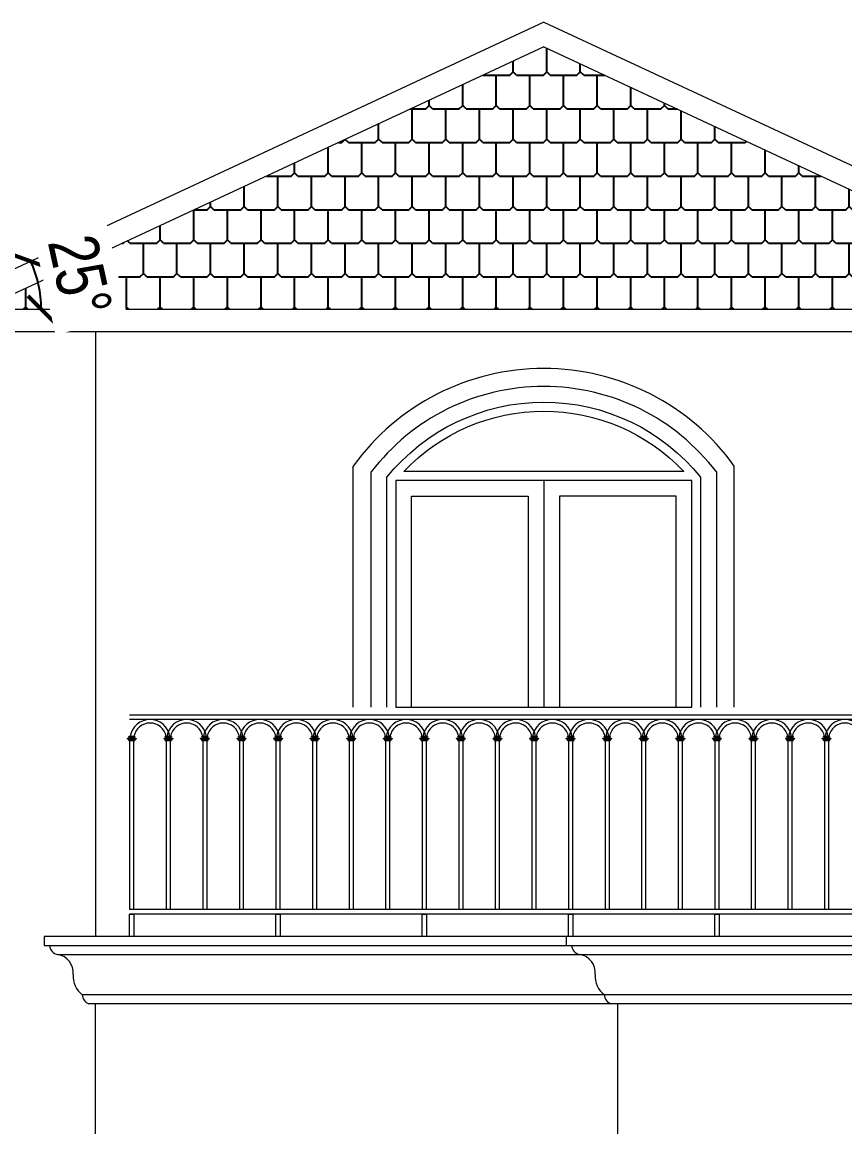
# Model space of a CAD drawing. Header units: millimetres. Extents: x -127141 to 682685, y -1234500 to 49778.
# Drawn here: x 439517 to 443189, y -9900 to -4968 of the extents above; entities that cross this region are included whole.
import ezdxf

# ---------------------------------------------------------------- set-up
doc = ezdxf.new("R2010")
doc.units = ezdxf.units.MM
doc.header["$MEASUREMENT"] = 0
for name, color, linetype, lineweight in [('-DOOR', 137, 'Continuous', 9), ('-HATCH', 8, 'Continuous', 5), ('-LINE1', 7, 'Continuous', 18), ('-WALL', 4, 'Continuous', 35)]:
    doc.layers.add(name, color=color, linetype=linetype, lineweight=lineweight)
doc.layers.add('13. NET HATCH', color=251, linetype='Continuous')
doc.styles.add('AVANH', font='', dxfattribs={"width": 0.8})
doc.styles.get('AVANH').set_extended_font_data('.VnAvantH')
doc.dimstyles.new('C_100A3', dxfattribs={"dimscale": 100, "dimtxt": 2.2, "dimasz": 1.2, "dimexe": 1.2, "dimexo": 0, "dimgap": 0.75, "dimtad": 1, "dimdec": 0, "dimzin": 0, "dimdsep": 46, "dimtxsty": 'AVANH', "dimblk": 'ARCHTICK', "dimcen": 0, "dimdle": 1.2, "dimclrd": 256, "dimclre": 256, "dimclrt": 7, "dimadec": 0, "dimazin": 0, "dimtfac": 0.0001, "dimtdec": 0, "dimtix": 1, "dimtmove": 2, "dimatfit": 3, "dimfxl": 1.8, "dimtolj": 1, "dimtzin": 0, "dimarcsym": 0})

# ---------------------------------------------------------------- blocks, each defined once
blk = doc.blocks.new('A$C3c667b45')
for p, q in [((6558.1, 988.8), (9.8, 988.8)), ((6558.1, 968.8), (9.8, 968.8)), ((0, 884), (8.3, 889)), ((5.9, 891), (5.9, 893)), ((9.8, 893), (5.9, 893)), ((8.3, 891), (5.9, 891)), ((8.3, 889), (8.3, 891)), ((9.8, 891), (8.3, 891)), ((30.6, 889), (8.3, 889)), ((29, 893), (9.8, 893)), ((9.8, 891), (29, 891)), ((33, 893), (29, 893)), ((30.6, 891), (29, 891)), ((30.6, 891), (30.6, 889)), ((33, 891), (30.6, 891)), ((30.6, 889), (38.9, 884)), ((33, 893), (33, 891)), ((163.2, 884), (171.5, 889)), ((169.1, 891), (169.1, 893)), ((173, 893), (169.1, 893)), ((171.5, 891), (169.1, 891)), ((171.5, 889), (171.5, 891)), ((173, 891), (171.5, 891)), ((193.8, 889), (171.5, 889)), ((192.2, 893), (173, 893)), ((173, 891), (192.2, 891)), ((196.2, 893), (192.2, 893)), ((193.8, 891), (192.2, 891)), ((193.8, 891), (193.8, 889)), ((196.2, 891), (193.8, 891)), ((193.8, 889), (202.1, 884)), ((196.2, 893), (196.2, 891)), ((326.4, 884), (334.7, 889)), ((332.3, 891), (332.3, 893)), ((336.2, 893), (332.3, 893)), ((334.7, 891), (332.3, 891)), ((334.7, 889), (334.7, 891)), ((336.2, 891), (334.7, 891)), ((357, 889), (334.7, 889)), ((355.4, 893), (336.2, 893)), ((336.2, 891), (355.4, 891)), ((359.4, 893), (355.4, 893)), ((357, 891), (355.4, 891)), ((357, 891), (357, 889)), ((359.4, 891), (357, 891)), ((357, 889), (365.3, 884)), ((359.4, 893), (359.4, 891)), ((489.6, 884), (497.9, 889)), ((495.5, 891), (495.5, 893)), ((499.4, 893), (495.5, 893)), ((497.9, 891), (495.5, 891)), ((497.9, 889), (497.9, 891)), ((499.4, 891), (497.9, 891)), ((520.2, 889), (497.9, 889)), ((518.6, 893), (499.4, 893)), ((499.4, 891), (518.6, 891)), ((522.6, 893), (518.6, 893)), ((520.2, 891), (518.6, 891)), ((520.2, 891), (520.2, 889)), ((522.6, 891), (520.2, 891)), ((520.2, 889), (528.5, 884)), ((522.6, 893), (522.6, 891)), ((652.8, 884), (661.1, 889)), ((658.7, 891), (658.7, 893)), ((662.6, 893), (658.7, 893)), ((661.1, 891), (658.7, 891)), ((661.1, 889), (661.1, 891)), ((662.6, 891), (661.1, 891)), ((683.4, 889), (661.1, 889)), ((681.8, 893), (662.6, 893)), ((662.6, 891), (681.8, 891)), ((685.8, 893), (681.8, 893)), ((683.4, 891), (681.8, 891)), ((683.4, 891), (683.4, 889)), ((685.8, 891), (683.4, 891)), ((683.4, 889), (691.7, 884)), ((685.8, 893), (685.8, 891)), ((816, 884), (824.3, 889)), ((821.9, 891), (821.9, 893)), ((825.8, 893), (821.9, 893)), ((824.3, 891), (821.9, 891)), ((824.3, 889), (824.3, 891)), ((825.8, 891), (824.3, 891)), ((846.6, 889), (824.3, 889)), ((845, 893), (825.8, 893)), ((825.8, 891), (845, 891)), ((849, 893), (845, 893)), ((846.6, 891), (845, 891)), ((846.6, 891), (846.6, 889)), ((849, 891), (846.6, 891)), ((846.6, 889), (854.9, 884)), ((849, 893), (849, 891)), ((979.2, 884), (987.5, 889)), ((985.1, 891), (985.1, 893)), ((989, 893), (985.1, 893)), ((987.5, 891), (985.1, 891)), ((987.5, 889), (987.5, 891)), ((989, 891), (987.5, 891)), ((1009.8, 889), (987.5, 889)), ((1008.2, 893), (989, 893)), ((989, 891), (1008.2, 891)), ((1012.2, 893), (1008.2, 893)), ((1009.8, 891), (1008.2, 891)), ((1009.8, 891), (1009.8, 889)), ((1012.2, 891), (1009.8, 891)), ((1009.8, 889), (1018.1, 884)), ((1012.2, 893), (1012.2, 891)), ((1142.4, 884), (1150.7, 889)), ((1148.3, 891), (1148.3, 893)), ((1152.2, 893), (1148.3, 893)), ((1150.7, 891), (1148.3, 891)), ((1150.7, 889), (1150.7, 891)), ((1152.2, 891), (1150.7, 891)), ((1173, 889), (1150.7, 889)), ((1171.4, 893), (1152.2, 893)), ((1152.2, 891), (1171.4, 891)), ((1175.4, 893), (1171.4, 893)), ((1173, 891), (1171.4, 891)), ((1173, 891), (1173, 889)), ((1175.4, 891), (1173, 891)), ((1173, 889), (1181.3, 884)), ((1175.4, 893), (1175.4, 891)), ((1305.6, 884), (1313.9, 889)), ((1311.5, 891), (1311.5, 893)), ((1315.4, 893), (1311.5, 893)), ((1313.9, 891), (1311.5, 891)), ((1313.9, 889), (1313.9, 891)), ((1315.4, 891), (1313.9, 891)), ((1336.2, 889), (1313.9, 889)), ((1334.6, 893), (1315.4, 893)), ((1315.4, 891), (1334.6, 891)), ((1338.6, 893), (1334.6, 893)), ((1336.2, 891), (1334.6, 891)), ((1336.2, 891), (1336.2, 889)), ((1338.6, 891), (1336.2, 891)), ((1336.2, 889), (1344.5, 884)), ((1338.6, 893), (1338.6, 891)), ((1468.8, 884), (1477.1, 889)), ((1474.7, 891), (1474.7, 893)), ((1478.6, 893), (1474.7, 893)), ((1477.1, 891), (1474.7, 891)), ((1477.1, 889), (1477.1, 891)), ((1478.6, 891), (1477.1, 891)), ((1499.4, 889), (1477.1, 889)), ((1497.8, 893), (1478.6, 893)), ((1478.6, 891), (1497.8, 891)), ((1501.8, 893), (1497.8, 893)), ((1499.4, 891), (1497.8, 891)), ((1499.4, 891), (1499.4, 889)), ((1501.8, 891), (1499.4, 891)), ((1499.4, 889), (1507.7, 884)), ((1501.8, 893), (1501.8, 891)), ((1632, 884), (1640.3, 889)), ((1637.9, 891), (1637.9, 893)), ((1641.8, 893), (1637.9, 893)), ((1640.3, 891), (1637.9, 891)), ((1640.3, 889), (1640.3, 891)), ((1641.8, 891), (1640.3, 891)), ((1662.6, 889), (1640.3, 889)), ((1661, 893), (1641.8, 893)), ((1641.8, 891), (1661, 891)), ((1665, 893), (1661, 893)), ((1662.6, 891), (1661, 891)), ((1662.6, 891), (1662.6, 889)), ((1665, 891), (1662.6, 891)), ((1662.6, 889), (1670.9, 884)), ((1665, 893), (1665, 891)), ((1795.2, 884), (1803.4, 889)), ((1801, 891), (1801, 893)), ((1805, 893), (1801, 893)), ((1803.4, 891), (1801, 891)), ((1803.4, 889), (1803.4, 891)), ((1805, 891), (1803.4, 891)), ((1825.8, 889), (1803.4, 889)), ((1824.2, 893), (1805, 893)), ((1805, 891), (1824.2, 891)), ((1828.2, 893), (1824.2, 893)), ((1825.8, 891), (1824.2, 891)), ((1825.8, 891), (1825.8, 889)), ((1828.2, 891), (1825.8, 891)), ((1825.8, 889), (1834.1, 884)), ((1828.2, 893), (1828.2, 891)), ((1958.4, 884), (1966.6, 889)), ((1964.2, 891), (1964.2, 893)), ((1968.2, 893), (1964.2, 893)), ((1966.6, 891), (1964.2, 891)), ((1966.6, 889), (1966.6, 891)), ((1968.2, 891), (1966.6, 891)), ((1989, 889), (1966.6, 889)), ((1987.4, 893), (1968.2, 893)), ((1968.2, 891), (1987.4, 891)), ((1991.4, 893), (1987.4, 893)), ((1989, 891), (1987.4, 891)), ((1989, 891), (1989, 889)), ((1991.4, 891), (1989, 891)), ((1989, 889), (1997.3, 884)), ((1991.4, 893), (1991.4, 891)), ((2121.6, 884), (2129.8, 889)), ((2127.4, 891), (2127.4, 893)), ((2131.4, 893), (2127.4, 893)), ((2129.8, 891), (2127.4, 891)), ((2129.8, 889), (2129.8, 891)), ((2131.4, 891), (2129.8, 891)), ((2152.2, 889), (2129.8, 889)), ((2150.6, 893), (2131.4, 893)), ((2131.4, 891), (2150.6, 891)), ((2154.6, 893), (2150.6, 893)), ((2152.2, 891), (2150.6, 891)), ((2152.2, 891), (2152.2, 889)), ((2154.6, 891), (2152.2, 891)), ((2152.2, 889), (2160.5, 884)), ((2154.6, 893), (2154.6, 891)), ((2284.8, 884), (2293, 889)), ((2290.6, 891), (2290.6, 893)), ((2294.6, 893), (2290.6, 893)), ((2293, 891), (2290.6, 891)), ((2293, 889), (2293, 891)), ((2294.6, 891), (2293, 891)), ((2315.4, 889), (2293, 889)), ((2313.8, 893), (2294.6, 893)), ((2294.6, 891), (2313.8, 891)), ((2317.8, 893), (2313.8, 893)), ((2315.4, 891), (2313.8, 891)), ((2315.4, 891), (2315.4, 889)), ((2317.8, 891), (2315.4, 891)), ((2315.4, 889), (2323.7, 884)), ((2317.8, 893), (2317.8, 891)), ((2448, 884), (2456.2, 889)), ((2453.8, 891), (2453.8, 893)), ((2457.8, 893), (2453.8, 893)), ((2456.2, 891), (2453.8, 891)), ((2456.2, 889), (2456.2, 891)), ((2457.8, 891), (2456.2, 891)), ((2478.6, 889), (2456.2, 889)), ((2477, 893), (2457.8, 893)), ((2457.8, 891), (2477, 891)), ((2481, 893), (2477, 893)), ((2478.6, 891), (2477, 891)), ((2478.6, 891), (2478.6, 889)), ((2481, 891), (2478.6, 891)), ((2478.6, 889), (2486.9, 884)), ((2481, 893), (2481, 891)), ((2611.2, 884), (2619.4, 889)), ((2617, 891), (2617, 893)), ((2621, 893), (2617, 893)), ((2619.4, 891), (2617, 891)), ((2619.4, 889), (2619.4, 891)), ((2621, 891), (2619.4, 891)), ((2641.8, 889), (2619.4, 889)), ((2640.2, 893), (2621, 893)), ((2621, 891), (2640.2, 891)), ((2644.2, 893), (2640.2, 893)), ((2641.8, 891), (2640.2, 891)), ((2641.8, 891), (2641.8, 889)), ((2644.2, 891), (2641.8, 891)), ((2641.8, 889), (2650.1, 884)), ((2644.2, 893), (2644.2, 891)), ((2774.4, 884), (2782.6, 889)), ((2780.2, 891), (2780.2, 893)), ((2784.2, 893), (2780.2, 893)), ((2782.6, 891), (2780.2, 891)), ((2782.6, 889), (2782.6, 891)), ((2784.2, 891), (2782.6, 891)), ((2805, 889), (2782.6, 889)), ((2803.4, 893), (2784.2, 893)), ((2784.2, 891), (2803.4, 891)), ((2807.4, 893), (2803.4, 893)), ((2805, 891), (2803.4, 891)), ((2805, 891), (2805, 889)), ((2807.4, 891), (2805, 891)), ((2805, 889), (2813.3, 884)), ((2807.4, 893), (2807.4, 891)), ((2937.6, 884), (2945.8, 889)), ((2943.4, 891), (2943.4, 893)), ((2947.4, 893), (2943.4, 893)), ((2945.8, 891), (2943.4, 891)), ((2945.8, 889), (2945.8, 891)), ((2947.4, 891), (2945.8, 891)), ((2968.2, 889), (2945.8, 889)), ((2966.6, 893), (2947.4, 893)), ((2947.4, 891), (2966.6, 891)), ((2970.6, 893), (2966.6, 893)), ((2968.2, 891), (2966.6, 891)), ((2968.2, 891), (2968.2, 889)), ((2970.6, 891), (2968.2, 891)), ((2968.2, 889), (2976.5, 884)), ((2970.6, 893), (2970.6, 891)), ((3100.8, 884), (3109, 889)), ((3106.6, 891), (3106.6, 893)), ((3110.6, 893), (3106.6, 893)), ((3109, 891), (3106.6, 891)), ((3109, 889), (3109, 891)), ((3110.6, 891), (3109, 891)), ((3131.4, 889), (3109, 889)), ((3129.8, 893), (3110.6, 893)), ((3110.6, 891), (3129.8, 891)), ((3133.8, 893), (3129.8, 893)), ((3131.4, 891), (3129.8, 891)), ((3131.4, 891), (3131.4, 889)), ((3133.8, 891), (3131.4, 891)), ((3131.4, 889), (3139.7, 884)), ((3133.8, 893), (3133.8, 891)), ((0, 882), (0, 884)), ((9.8, 884), (0, 884)), ((8.3, 877), (0, 882)), ((9.8, 882), (0, 882)), ((5.9, 873), (5.9, 875)), ((8.3, 875), (5.9, 875)), ((9.8, 873), (5.9, 873)), ((8.3, 875), (8.3, 877)), ((30.6, 877), (8.3, 877)), ((9.8, 875), (8.3, 875)), ((9.8, 884), (9.8, 882)), ((29, 884), (9.8, 884)), ((29, 882), (9.8, 882)), ((9.8, 875), (29, 875)), ((9.8, 873), (9.8, 120)), ((29, 873), (9.8, 873)), ((29, 882), (29, 884)), ((29, 884), (38.9, 884)), ((29, 882), (38.9, 882)), ((30.6, 875), (29, 875)), ((29, 120), (29, 873)), ((33, 873), (29, 873)), ((38.9, 882), (30.6, 877)), ((30.6, 877), (30.6, 875)), ((33, 875), (30.6, 875)), ((33, 875), (33, 873)), ((38.9, 884), (38.9, 882)), ((163.2, 882), (163.2, 884)), ((173, 884), (163.2, 884)), ((171.5, 877), (163.2, 882)), ((173, 882), (163.2, 882)), ((169.1, 873), (169.1, 875)), ((171.5, 875), (169.1, 875)), ((173, 873), (169.1, 873)), ((171.5, 875), (171.5, 877)), ((193.8, 877), (171.5, 877)), ((173, 875), (171.5, 875)), ((173, 884), (173, 882)), ((192.2, 884), (173, 884)), ((192.2, 882), (173, 882)), ((173, 875), (192.2, 875)), ((173, 873), (173, 120)), ((192.2, 873), (173, 873)), ((192.2, 882), (192.2, 884)), ((192.2, 884), (202.1, 884)), ((192.2, 882), (202.1, 882)), ((193.8, 875), (192.2, 875)), ((192.2, 120), (192.2, 873)), ((196.2, 873), (192.2, 873)), ((202.1, 882), (193.8, 877)), ((193.8, 877), (193.8, 875)), ((196.2, 875), (193.8, 875)), ((196.2, 875), (196.2, 873)), ((202.1, 884), (202.1, 882)), ((326.4, 882), (326.4, 884)), ((336.2, 884), (326.4, 884)), ((334.7, 877), (326.4, 882)), ((336.2, 882), (326.4, 882)), ((332.3, 873), (332.3, 875)), ((334.7, 875), (332.3, 875)), ((336.2, 873), (332.3, 873)), ((334.7, 875), (334.7, 877)), ((357, 877), (334.7, 877)), ((336.2, 875), (334.7, 875)), ((336.2, 884), (336.2, 882)), ((355.4, 884), (336.2, 884)), ((355.4, 882), (336.2, 882)), ((336.2, 875), (355.4, 875)), ((336.2, 873), (336.2, 120)), ((355.4, 873), (336.2, 873)), ((355.4, 882), (355.4, 884)), ((355.4, 884), (365.3, 884)), ((355.4, 882), (365.3, 882)), ((357, 875), (355.4, 875)), ((355.4, 120), (355.4, 873)), ((359.4, 873), (355.4, 873)), ((365.3, 882), (357, 877)), ((357, 877), (357, 875)), ((359.4, 875), (357, 875)), ((359.4, 875), (359.4, 873)), ((365.3, 884), (365.3, 882)), ((489.6, 882), (489.6, 884)), ((499.4, 884), (489.6, 884)), ((497.9, 877), (489.6, 882)), ((499.4, 882), (489.6, 882)), ((495.5, 873), (495.5, 875)), ((497.9, 875), (495.5, 875)), ((499.4, 873), (495.5, 873)), ((497.9, 875), (497.9, 877)), ((520.2, 877), (497.9, 877)), ((499.4, 875), (497.9, 875)), ((499.4, 884), (499.4, 882)), ((518.6, 884), (499.4, 884)), ((518.6, 882), (499.4, 882)), ((499.4, 875), (518.6, 875)), ((499.4, 873), (499.4, 120)), ((518.6, 873), (499.4, 873)), ((518.6, 882), (518.6, 884)), ((518.6, 884), (528.5, 884)), ((518.6, 882), (528.5, 882)), ((520.2, 875), (518.6, 875)), ((518.6, 120), (518.6, 873)), ((522.6, 873), (518.6, 873)), ((528.5, 882), (520.2, 877)), ((520.2, 877), (520.2, 875)), ((522.6, 875), (520.2, 875)), ((522.6, 875), (522.6, 873)), ((528.5, 884), (528.5, 882)), ((652.8, 882), (652.8, 884)), ((662.6, 884), (652.8, 884)), ((661.1, 877), (652.8, 882)), ((662.6, 882), (652.8, 882)), ((658.7, 873), (658.7, 875)), ((661.1, 875), (658.7, 875)), ((662.6, 873), (658.7, 873)), ((661.1, 875), (661.1, 877)), ((683.4, 877), (661.1, 877)), ((662.6, 875), (661.1, 875)), ((662.6, 884), (662.6, 882)), ((681.8, 884), (662.6, 884)), ((681.8, 882), (662.6, 882)), ((662.6, 875), (681.8, 875)), ((662.6, 873), (662.6, 120)), ((681.8, 873), (662.6, 873)), ((681.8, 882), (681.8, 884)), ((681.8, 884), (691.7, 884)), ((681.8, 882), (691.7, 882)), ((683.4, 875), (681.8, 875)), ((681.8, 120), (681.8, 873)), ((685.8, 873), (681.8, 873)), ((691.7, 882), (683.4, 877)), ((683.4, 877), (683.4, 875)), ((685.8, 875), (683.4, 875)), ((685.8, 875), (685.8, 873)), ((691.7, 884), (691.7, 882)), ((816, 882), (816, 884)), ((825.8, 884), (816, 884)), ((824.3, 877), (816, 882)), ((825.8, 882), (816, 882)), ((821.9, 873), (821.9, 875)), ((824.3, 875), (821.9, 875)), ((825.8, 873), (821.9, 873)), ((824.3, 875), (824.3, 877)), ((846.6, 877), (824.3, 877)), ((825.8, 875), (824.3, 875)), ((825.8, 884), (825.8, 882)), ((845, 884), (825.8, 884)), ((845, 882), (825.8, 882)), ((825.8, 875), (845, 875)), ((825.8, 873), (825.8, 120)), ((845, 873), (825.8, 873)), ((845, 882), (845, 884)), ((845, 884), (854.9, 884)), ((845, 882), (854.9, 882)), ((846.6, 875), (845, 875)), ((845, 120), (845, 873)), ((849, 873), (845, 873)), ((854.9, 882), (846.6, 877)), ((846.6, 877), (846.6, 875)), ((849, 875), (846.6, 875)), ((849, 875), (849, 873)), ((854.9, 884), (854.9, 882)), ((979.2, 882), (979.2, 884)), ((989, 884), (979.2, 884)), ((987.5, 877), (979.2, 882)), ((989, 882), (979.2, 882)), ((985.1, 873), (985.1, 875)), ((987.5, 875), (985.1, 875)), ((989, 873), (985.1, 873)), ((987.5, 875), (987.5, 877)), ((1009.8, 877), (987.5, 877)), ((989, 875), (987.5, 875)), ((989, 884), (989, 882)), ((1008.2, 884), (989, 884)), ((1008.2, 882), (989, 882)), ((989, 875), (1008.2, 875)), ((989, 873), (989, 120)), ((1008.2, 873), (989, 873)), ((1008.2, 882), (1008.2, 884)), ((1008.2, 884), (1018.1, 884)), ((1008.2, 882), (1018.1, 882)), ((1009.8, 875), (1008.2, 875)), ((1008.2, 120), (1008.2, 873)), ((1012.2, 873), (1008.2, 873)), ((1018.1, 882), (1009.8, 877)), ((1009.8, 877), (1009.8, 875)), ((1012.2, 875), (1009.8, 875)), ((1012.2, 875), (1012.2, 873)), ((1018.1, 884), (1018.1, 882)), ((1142.4, 882), (1142.4, 884)), ((1152.2, 884), (1142.4, 884)), ((1150.7, 877), (1142.4, 882)), ((1152.2, 882), (1142.4, 882)), ((1148.3, 873), (1148.3, 875)), ((1150.7, 875), (1148.3, 875)), ((1152.2, 873), (1148.3, 873)), ((1150.7, 875), (1150.7, 877)), ((1173, 877), (1150.7, 877)), ((1152.2, 875), (1150.7, 875)), ((1152.2, 884), (1152.2, 882)), ((1171.4, 884), (1152.2, 884)), ((1171.4, 882), (1152.2, 882)), ((1152.2, 875), (1171.4, 875)), ((1152.2, 873), (1152.2, 120)), ((1171.4, 873), (1152.2, 873)), ((1171.4, 882), (1171.4, 884)), ((1171.4, 884), (1181.3, 884)), ((1171.4, 882), (1181.3, 882)), ((1173, 875), (1171.4, 875)), ((1171.4, 120), (1171.4, 873)), ((1175.4, 873), (1171.4, 873)), ((1181.3, 882), (1173, 877)), ((1173, 877), (1173, 875)), ((1175.4, 875), (1173, 875)), ((1175.4, 875), (1175.4, 873)), ((1181.3, 884), (1181.3, 882)), ((1305.6, 882), (1305.6, 884)), ((1315.4, 884), (1305.6, 884)), ((1313.9, 877), (1305.6, 882)), ((1315.4, 882), (1305.6, 882)), ((1311.5, 873), (1311.5, 875)), ((1313.9, 875), (1311.5, 875)), ((1315.4, 873), (1311.5, 873)), ((1313.9, 875), (1313.9, 877)), ((1336.2, 877), (1313.9, 877)), ((1315.4, 875), (1313.9, 875)), ((1315.4, 884), (1315.4, 882)), ((1334.6, 884), (1315.4, 884)), ((1334.6, 882), (1315.4, 882)), ((1315.4, 875), (1334.6, 875)), ((1315.4, 873), (1315.4, 120)), ((1334.6, 873), (1315.4, 873)), ((1334.6, 882), (1334.6, 884)), ((1334.6, 884), (1344.5, 884)), ((1334.6, 882), (1344.5, 882)), ((1336.2, 875), (1334.6, 875)), ((1334.6, 120), (1334.6, 873)), ((1338.6, 873), (1334.6, 873)), ((1344.5, 882), (1336.2, 877)), ((1336.2, 877), (1336.2, 875)), ((1338.6, 875), (1336.2, 875)), ((1338.6, 875), (1338.6, 873)), ((1344.5, 884), (1344.5, 882)), ((1468.8, 882), (1468.8, 884)), ((1478.6, 884), (1468.8, 884)), ((1477.1, 877), (1468.8, 882)), ((1478.6, 882), (1468.8, 882)), ((1474.7, 873), (1474.7, 875)), ((1477.1, 875), (1474.7, 875)), ((1478.6, 873), (1474.7, 873)), ((1477.1, 875), (1477.1, 877)), ((1499.4, 877), (1477.1, 877)), ((1478.6, 875), (1477.1, 875)), ((1478.6, 884), (1478.6, 882)), ((1497.8, 884), (1478.6, 884)), ((1497.8, 882), (1478.6, 882)), ((1478.6, 875), (1497.8, 875)), ((1478.6, 873), (1478.6, 120)), ((1497.8, 873), (1478.6, 873)), ((1497.8, 882), (1497.8, 884)), ((1497.8, 884), (1507.7, 884)), ((1497.8, 882), (1507.7, 882)), ((1499.4, 875), (1497.8, 875)), ((1497.8, 120), (1497.8, 873)), ((1501.8, 873), (1497.8, 873)), ((1507.7, 882), (1499.4, 877)), ((1499.4, 877), (1499.4, 875)), ((1501.8, 875), (1499.4, 875)), ((1501.8, 875), (1501.8, 873)), ((1507.7, 884), (1507.7, 882)), ((1632, 882), (1632, 884)), ((1641.8, 884), (1632, 884)), ((1640.3, 877), (1632, 882)), ((1641.8, 882), (1632, 882)), ((1637.9, 873), (1637.9, 875)), ((1640.3, 875), (1637.9, 875)), ((1641.8, 873), (1637.9, 873)), ((1640.3, 875), (1640.3, 877)), ((1662.6, 877), (1640.3, 877)), ((1641.8, 875), (1640.3, 875)), ((1641.8, 884), (1641.8, 882)), ((1661, 884), (1641.8, 884)), ((1661, 882), (1641.8, 882)), ((1641.8, 875), (1661, 875)), ((1641.8, 873), (1641.8, 120)), ((1661, 873), (1641.8, 873)), ((1661, 882), (1661, 884)), ((1661, 884), (1670.9, 884)), ((1661, 882), (1670.9, 882)), ((1662.6, 875), (1661, 875)), ((1661, 120), (1661, 873)), ((1665, 873), (1661, 873)), ((1670.9, 882), (1662.6, 877)), ((1662.6, 877), (1662.6, 875)), ((1665, 875), (1662.6, 875)), ((1665, 875), (1665, 873)), ((1670.9, 884), (1670.9, 882)), ((1795.2, 882), (1795.2, 884)), ((1805, 884), (1795.2, 884)), ((1803.4, 877), (1795.2, 882)), ((1805, 882), (1795.2, 882)), ((1801, 873), (1801, 875)), ((1803.4, 875), (1801, 875)), ((1805, 873), (1801, 873)), ((1803.4, 875), (1803.4, 877)), ((1825.8, 877), (1803.4, 877)), ((1805, 875), (1803.4, 875)), ((1805, 884), (1805, 882)), ((1824.2, 884), (1805, 884)), ((1824.2, 882), (1805, 882)), ((1805, 875), (1824.2, 875)), ((1805, 873), (1805, 120)), ((1824.2, 873), (1805, 873)), ((1824.2, 882), (1824.2, 884)), ((1824.2, 884), (1834.1, 884)), ((1824.2, 882), (1834.1, 882)), ((1825.8, 875), (1824.2, 875)), ((1824.2, 120), (1824.2, 873)), ((1828.2, 873), (1824.2, 873)), ((1834.1, 882), (1825.8, 877)), ((1825.8, 877), (1825.8, 875)), ((1828.2, 875), (1825.8, 875)), ((1828.2, 875), (1828.2, 873)), ((1834.1, 884), (1834.1, 882)), ((1958.4, 882), (1958.4, 884)), ((1968.2, 884), (1958.4, 884)), ((1966.6, 877), (1958.4, 882)), ((1968.2, 882), (1958.4, 882)), ((1964.2, 873), (1964.2, 875)), ((1966.6, 875), (1964.2, 875)), ((1968.2, 873), (1964.2, 873)), ((1966.6, 875), (1966.6, 877)), ((1989, 877), (1966.6, 877)), ((1968.2, 875), (1966.6, 875)), ((1968.2, 884), (1968.2, 882)), ((1987.4, 884), (1968.2, 884)), ((1987.4, 882), (1968.2, 882)), ((1968.2, 875), (1987.4, 875)), ((1968.2, 873), (1968.2, 120)), ((1987.4, 873), (1968.2, 873)), ((1987.4, 882), (1987.4, 884)), ((1987.4, 884), (1997.3, 884)), ((1987.4, 882), (1997.3, 882)), ((1989, 875), (1987.4, 875)), ((1987.4, 120), (1987.4, 873)), ((1991.4, 873), (1987.4, 873)), ((1997.3, 882), (1989, 877)), ((1989, 877), (1989, 875)), ((1991.4, 875), (1989, 875)), ((1991.4, 875), (1991.4, 873)), ((1997.3, 884), (1997.3, 882)), ((2121.6, 882), (2121.6, 884)), ((2131.4, 884), (2121.6, 884)), ((2129.8, 877), (2121.6, 882)), ((2131.4, 882), (2121.6, 882)), ((2127.4, 873), (2127.4, 875)), ((2129.8, 875), (2127.4, 875)), ((2131.4, 873), (2127.4, 873)), ((2129.8, 875), (2129.8, 877)), ((2152.2, 877), (2129.8, 877)), ((2131.4, 875), (2129.8, 875)), ((2131.4, 884), (2131.4, 882)), ((2150.6, 884), (2131.4, 884)), ((2150.6, 882), (2131.4, 882)), ((2131.4, 875), (2150.6, 875)), ((2131.4, 873), (2131.4, 120)), ((2150.6, 873), (2131.4, 873)), ((2150.6, 882), (2150.6, 884)), ((2150.6, 884), (2160.5, 884)), ((2150.6, 882), (2160.5, 882)), ((2152.2, 875), (2150.6, 875)), ((2150.6, 120), (2150.6, 873)), ((2154.6, 873), (2150.6, 873)), ((2160.5, 882), (2152.2, 877)), ((2152.2, 877), (2152.2, 875)), ((2154.6, 875), (2152.2, 875)), ((2154.6, 875), (2154.6, 873)), ((2160.5, 884), (2160.5, 882)), ((2284.8, 882), (2284.8, 884)), ((2294.6, 884), (2284.8, 884)), ((2293, 877), (2284.8, 882)), ((2294.6, 882), (2284.8, 882)), ((2290.6, 873), (2290.6, 875)), ((2293, 875), (2290.6, 875)), ((2294.6, 873), (2290.6, 873)), ((2293, 875), (2293, 877)), ((2315.4, 877), (2293, 877)), ((2294.6, 875), (2293, 875)), ((2294.6, 884), (2294.6, 882)), ((2313.8, 884), (2294.6, 884)), ((2313.8, 882), (2294.6, 882)), ((2294.6, 875), (2313.8, 875)), ((2294.6, 873), (2294.6, 120)), ((2313.8, 873), (2294.6, 873)), ((2313.8, 882), (2313.8, 884)), ((2313.8, 884), (2323.7, 884)), ((2313.8, 882), (2323.7, 882)), ((2315.4, 875), (2313.8, 875)), ((2313.8, 120), (2313.8, 873)), ((2317.8, 873), (2313.8, 873)), ((2323.7, 882), (2315.4, 877)), ((2315.4, 877), (2315.4, 875)), ((2317.8, 875), (2315.4, 875)), ((2317.8, 875), (2317.8, 873)), ((2323.7, 884), (2323.7, 882)), ((2448, 882), (2448, 884)), ((2457.8, 884), (2448, 884)), ((2456.2, 877), (2448, 882)), ((2457.8, 882), (2448, 882)), ((2453.8, 873), (2453.8, 875)), ((2456.2, 875), (2453.8, 875)), ((2457.8, 873), (2453.8, 873)), ((2456.2, 875), (2456.2, 877)), ((2478.6, 877), (2456.2, 877)), ((2457.8, 875), (2456.2, 875)), ((2457.8, 884), (2457.8, 882)), ((2477, 884), (2457.8, 884)), ((2477, 882), (2457.8, 882)), ((2457.8, 875), (2477, 875)), ((2457.8, 873), (2457.8, 120)), ((2477, 873), (2457.8, 873)), ((2477, 882), (2477, 884)), ((2477, 884), (2486.9, 884)), ((2477, 882), (2486.9, 882)), ((2478.6, 875), (2477, 875)), ((2477, 120), (2477, 873)), ((2481, 873), (2477, 873)), ((2486.9, 882), (2478.6, 877)), ((2478.6, 877), (2478.6, 875)), ((2481, 875), (2478.6, 875)), ((2481, 875), (2481, 873)), ((2486.9, 884), (2486.9, 882)), ((2611.2, 882), (2611.2, 884)), ((2621, 884), (2611.2, 884)), ((2619.4, 877), (2611.2, 882)), ((2621, 882), (2611.2, 882)), ((2617, 873), (2617, 875)), ((2619.4, 875), (2617, 875)), ((2621, 873), (2617, 873)), ((2619.4, 875), (2619.4, 877)), ((2641.8, 877), (2619.4, 877)), ((2621, 875), (2619.4, 875)), ((2621, 884), (2621, 882)), ((2640.2, 884), (2621, 884)), ((2640.2, 882), (2621, 882)), ((2621, 875), (2640.2, 875)), ((2621, 873), (2621, 120)), ((2640.2, 873), (2621, 873)), ((2640.2, 882), (2640.2, 884)), ((2640.2, 884), (2650.1, 884)), ((2640.2, 882), (2650.1, 882)), ((2641.8, 875), (2640.2, 875)), ((2640.2, 120), (2640.2, 873)), ((2644.2, 873), (2640.2, 873)), ((2650.1, 882), (2641.8, 877)), ((2641.8, 877), (2641.8, 875)), ((2644.2, 875), (2641.8, 875)), ((2644.2, 875), (2644.2, 873)), ((2650.1, 884), (2650.1, 882)), ((2774.4, 882), (2774.4, 884)), ((2784.2, 884), (2774.4, 884)), ((2782.6, 877), (2774.4, 882)), ((2784.2, 882), (2774.4, 882)), ((2780.2, 873), (2780.2, 875)), ((2782.6, 875), (2780.2, 875)), ((2784.2, 873), (2780.2, 873)), ((2782.6, 875), (2782.6, 877)), ((2805, 877), (2782.6, 877)), ((2784.2, 875), (2782.6, 875)), ((2784.2, 884), (2784.2, 882)), ((2803.4, 884), (2784.2, 884)), ((2803.4, 882), (2784.2, 882)), ((2784.2, 875), (2803.4, 875)), ((2784.2, 873), (2784.2, 120)), ((2803.4, 873), (2784.2, 873)), ((2803.4, 882), (2803.4, 884)), ((2803.4, 884), (2813.3, 884)), ((2803.4, 882), (2813.3, 882)), ((2805, 875), (2803.4, 875)), ((2803.4, 120), (2803.4, 873)), ((2807.4, 873), (2803.4, 873)), ((2813.3, 882), (2805, 877)), ((2805, 877), (2805, 875)), ((2807.4, 875), (2805, 875)), ((2807.4, 875), (2807.4, 873)), ((2813.3, 884), (2813.3, 882)), ((2937.6, 882), (2937.6, 884)), ((2947.4, 884), (2937.6, 884)), ((2945.8, 877), (2937.6, 882)), ((2947.4, 882), (2937.6, 882)), ((2943.4, 873), (2943.4, 875)), ((2945.8, 875), (2943.4, 875)), ((2947.4, 873), (2943.4, 873)), ((2945.8, 875), (2945.8, 877)), ((2968.2, 877), (2945.8, 877)), ((2947.4, 875), (2945.8, 875)), ((2947.4, 884), (2947.4, 882)), ((2966.6, 884), (2947.4, 884)), ((2966.6, 882), (2947.4, 882)), ((2947.4, 875), (2966.6, 875)), ((2947.4, 873), (2947.4, 120)), ((2966.6, 873), (2947.4, 873)), ((2966.6, 882), (2966.6, 884)), ((2966.6, 884), (2976.5, 884)), ((2966.6, 882), (2976.5, 882)), ((2968.2, 875), (2966.6, 875)), ((2966.6, 120), (2966.6, 873)), ((2970.6, 873), (2966.6, 873)), ((2976.5, 882), (2968.2, 877)), ((2968.2, 877), (2968.2, 875)), ((2970.6, 875), (2968.2, 875)), ((2970.6, 875), (2970.6, 873)), ((2976.5, 884), (2976.5, 882)), ((3100.8, 882), (3100.8, 884)), ((3110.6, 884), (3100.8, 884)), ((3109, 877), (3100.8, 882)), ((3110.6, 882), (3100.8, 882)), ((3106.6, 873), (3106.6, 875)), ((3109, 875), (3106.6, 875)), ((3110.6, 873), (3106.6, 873)), ((3109, 875), (3109, 877)), ((3131.4, 877), (3109, 877)), ((3110.6, 875), (3109, 875)), ((3110.6, 884), (3110.6, 882)), ((3129.8, 884), (3110.6, 884)), ((3129.8, 882), (3110.6, 882)), ((3110.6, 875), (3129.8, 875)), ((3110.6, 873), (3110.6, 120)), ((3129.8, 873), (3110.6, 873)), ((3129.8, 882), (3129.8, 884)), ((3129.8, 884), (3139.7, 884)), ((3129.8, 882), (3139.7, 882)), ((3131.4, 875), (3129.8, 875)), ((3129.8, 120), (3129.8, 873)), ((3133.8, 873), (3129.8, 873)), ((3139.7, 882), (3131.4, 877)), ((3131.4, 877), (3131.4, 875)), ((3133.8, 875), (3131.4, 875)), ((3133.8, 875), (3133.8, 873)), ((3139.7, 884), (3139.7, 882)), ((6558.1, 120), (9.8, 120)), ((6558.1, 100), (9.8, 100)), ((6558.1, 0), (9.8, 0))]:
    blk.add_line(p, q)
for points in [[(9.8, 100), (29, 100), (29, 0), (9.8, 0)], [(662.6, 100), (681.8, 100), (681.8, 0), (662.6, 0)], [(1315.4, 100), (1334.6, 100), (1334.6, 0), (1315.4, 0)], [(1968.2, 100), (1987.4, 100), (1987.4, 0), (1968.2, 0)], [(2621, 100), (2640.2, 100), (2640.2, 0), (2621, 0)]]:
    blk.add_lwpolyline(points, close=True)
for centre, radius, start, end in [((101, 879.8), 89.2, 8.5304, 171.4696), ((101, 879.8), 73.2, 10.4137, 169.5863), ((264.2, 879.8), 89.2, 8.5304, 171.4696), ((264.2, 879.8), 73.2, 10.4137, 169.5863), ((427.4, 879.8), 89.2, 8.5304, 171.4696), ((427.4, 879.8), 73.2, 10.4137, 169.5863), ((590.6, 879.8), 89.2, 8.5304, 171.4696), ((590.6, 879.8), 73.2, 10.4137, 169.5863), ((753.8, 879.8), 89.2, 8.5304, 171.4696), ((753.8, 879.8), 73.2, 10.4137, 169.5863), ((917, 879.8), 89.2, 8.5304, 171.4696), ((917, 879.8), 73.2, 10.4137, 169.5863), ((1080.2, 879.8), 89.2, 8.5304, 171.4696), ((1080.2, 879.8), 73.2, 10.4137, 169.5863), ((1243.4, 879.8), 89.2, 8.5304, 171.4696), ((1243.4, 879.8), 73.2, 10.4137, 169.5863), ((1406.6, 879.8), 89.2, 8.5304, 171.4696), ((1406.6, 879.8), 73.2, 10.4137, 169.5863), ((1569.8, 879.8), 89.2, 8.5304, 171.4696), ((1569.8, 879.8), 73.2, 10.4137, 169.5863), ((1733, 879.8), 89.2, 8.5304, 171.4696), ((1733, 879.8), 73.2, 10.4137, 169.5863), ((1896.2, 879.8), 89.2, 8.5304, 171.4696), ((1896.2, 879.8), 73.2, 10.4137, 169.5863), ((2059.4, 879.8), 89.2, 8.5304, 171.4696), ((2059.4, 879.8), 73.2, 10.4137, 169.5863), ((2222.6, 879.8), 89.2, 8.5304, 171.4696), ((2222.6, 879.8), 73.2, 10.4137, 169.5863), ((2385.8, 879.8), 89.2, 8.5304, 171.4696), ((2385.8, 879.8), 73.2, 10.4137, 169.5863), ((2549, 879.8), 89.2, 8.5304, 171.4696), ((2549, 879.8), 73.2, 10.4137, 169.5863), ((2712.2, 879.8), 89.2, 8.5304, 171.4696), ((2712.2, 879.8), 73.2, 10.4137, 169.5863), ((2875.4, 879.8), 89.2, 8.5304, 171.4696), ((2875.4, 879.8), 73.2, 10.4137, 169.5863), ((3038.6, 879.8), 89.2, 8.5304, 171.4696), ((3038.6, 879.8), 73.2, 10.4137, 169.5863), ((3201.8, 879.8), 89.2, 8.5304, 171.4696), ((3201.8, 879.8), 73.2, 10.4137, 169.5863)]:
    blk.add_arc(centre, radius, start, end)
blk = doc.blocks.new('_ArchTick')
at = {"color": 0, "linetype": 'ByBlock', "const_width": 0.15}
blk.add_lwpolyline([(-0.5, -0.5), (0.5, 0.5)], dxfattribs=at)
blk = doc.blocks.new('*D136')
at = {"layer": '-WALL', "lineweight": -2, "transparency": 16777216}
blk.add_arc((439095.3, -6250), 507.5, 0, 25, dxfattribs=at)
at = {"layer": 'Defpoints', "color": 0, "transparency": 16777216}
for p in [(441845.3, -4967.7), (439095.3, -6250), (439095.3, -6250), (444595.3, -6250)]:
    blk.add_point(p, dxfattribs=at)
at = {"layer": '-WALL', "lineweight": -2, "transparency": 16777216, "xscale": 119.9999999999999, "yscale": 119.9999999999999, "zscale": 119.9999999999999}
for p, rotation in [((439555.3, -6035.5), 115.0000000000002), ((439602.8, -6250), 270.0000000000001)]:
    blk.add_blockref('_ArchTick', p, dxfattribs=dict(at, rotation=rotation))
at = {"layer": '-WALL', "color": 7, "transparency": 16777216, "insert": (439775.1, -6099.3), "char_height": 220, "attachment_point": 5, "rotation": 282.5, "style": 'AVANH', "bg_fill": 3, "box_fill_scale": 1.25, "bg_fill_color": 256, "bg_fill_true_color": 13158600, "bg_fill_transparency": 0}
blk.add_mtext('\\A1;25°', dxfattribs=at)
at = {"layer": 'Defpoints', "color": 0, "transparency": 16777216}
blk.add_point((439597.5, -6176.4), dxfattribs=at)

msp = doc.modelspace()

# ---------------------------------------------------------------- hatches: boundary and pattern name
at = {"layer": '13. NET HATCH'}
h = msp.add_hatch(dxfattribs=at)
h.set_pattern_fill('MAIGO-12', color=256, scale=300)
h.set_pattern_definition([(0, (157173.14, 282494.6), (75, 150), [120, -30, 120, -30]), (90, (157158.14, 282509.605), (-75, 150), [135, -165]), (45, (157143.14, 282494.605), (75, 150), [21.213203, -403.050865]), (135, (157173.14, 282494.605), (-75, 150), [21.213203, -403.050865])])
h.paths.add_polyline_path([(444358.7, -6250), (441845.3, -5078), (439331.9, -6250)])

# ---------------------------------------------------------------- linework, layer by layer
at = {"layer": '-DOOR', "lineweight": 9}
for p, q in [((441075.3, -8026.2), (441075.3, -6975.9)), ((442615.3, -6975.9), (442615.3, -8026.2)), ((441845.8, -7014.3), (441845.8, -8026.5)), ((441255.3, -7084.3), (441774.8, -7084.3)), ((441255.3, -8026.5), (441255.3, -7084.3)), ((441774.8, -7084.3), (441774.8, -8026.5)), ((442435.3, -7084.3), (441915.8, -7084.3)), ((441915.8, -7084.3), (441915.8, -8026.5)), ((442435.3, -8026.5), (442435.3, -7084.3))]:
    msp.add_line(p, q, dxfattribs=at)
msp.add_lwpolyline([(442469.9, -6974.3), (441220.6, -6974.3, -0.432261)], format="xyb", close=True, dxfattribs=at)
msp.add_lwpolyline([(442505.3, -7014.3), (441185.3, -7014.3), (441185.3, -8026.2), (442505.3, -8026.2)], close=True, dxfattribs=at)
msp.add_arc((441845.3, -7561.8), 967.6, 37.2671, 142.7329, dxfattribs=at)
at = {"layer": '-HATCH'}
for p, q in [((441845.3, -5078), (439331.9, -6250)), ((441845.3, -5078), (444358.7, -6250)), ((439615.6, -9090), (446845.3, -9090)), ((446845.3, -9310), (439785.6, -9310))]:
    msp.add_line(p, q, dxfattribs=at)
msp.add_lwpolyline([(439676.4, -9130), (446845.3, -9130)], dxfattribs=at)
at = {"layer": '-LINE1', "lineweight": 20}
for p, q in [((441845.3, -4967.7), (439095.3, -6250)), ((441845.3, -4967.7), (444595.3, -6250)), ((440995.3, -8026.2), (440995.3, -6949.5)), ((442695.3, -8026.2), (442695.3, -6949.5)), ((446845.3, -9050), (439615.6, -9050)), ((439615.6, -9050), (439615.6, -9090)), ((441945.6, -9050), (441945.6, -9090)), ((445525.2, -9050), (442165.2, -9050)), ((439615.6, -9090), (439640.6, -9090)), ((441945.6, -9090), (441970.6, -9090)), ((446845.3, -9350), (439815.6, -9350))]:
    msp.add_line(p, q, dxfattribs=at)
at = {"layer": '-LINE1'}
for p, q in [((439845.3, -6350), (439845.3, -9050.1)), ((439845.3, -20000), (439845.3, -9350)), ((442175.3, -15850), (442175.3, -9350))]:
    msp.add_line(p, q, dxfattribs=at)
at = {"layer": '-LINE1', "lineweight": 20}
msp.add_lwpolyline([(444595.3, -6350), (439095.3, -6350), (439095.3, -6250), (444595.3, -6250)], dxfattribs=at)
msp.add_lwpolyline([(441145.3, -8026.2), (441145.3, -7000, -0.479669), (442545.3, -7000), (442545.3, -8026.2)], format="xyb", dxfattribs=at)
for centre, radius, start, end in [((441845.3, -7561.8), 1047.6, 35.7657, 144.2343), ((439679.7, -9091), 39.1, 178.5239, 265.2459), ((442009.7, -9091), 39.1, 178.5239, 265.2459), ((439662.2, -9211.9), 83.1, 354.2248, 80.1455), ((441992.2, -9211.9), 83.1, 354.2248, 80.1455), ((439847.8, -9227.7), 103.2, 175.86, 232.886), ((442177.8, -9227.7), 103.2, 175.86, 232.886), ((439827.9, -9309.5), 42.3, 180.622, 253.1178), ((442157.9, -9309.5), 42.3, 180.622, 253.1178)]:
    msp.add_arc(centre, radius, start, end, dxfattribs=at)
at = {"layer": 'Defpoints', "color": 2}
msp.add_ray((410697.5, -4680), (1, 0), dxfattribs=at)

# ---------------------------------------------------------------- block references
at = {"layer": '-HATCH'}
msp.add_blockref('A$C3c667b45', (439987.2, -9050.1), dxfattribs=at)

# ---------------------------------------------------------------- next in the draw order: dimensions: what is measured, and where the dimension line sits
at = {"layer": '-WALL', "color": 1}
dim = msp.add_angular_dim_2l(base=(439597.5, -6176.4), line1=((439095.3, -6250), (444595.3, -6250)), line2=((441845.3, -4967.7), (439095.3, -6250)), dimstyle='C_100A3', override={"dimtfill": 1}, dxfattribs=at)
dim.commit()
dim.dimension.update_dxf_attribs({"geometry": '*D136', "text_midpoint": (439775.1, -6099.3)})

doc.saveas('drawing.dxf')
